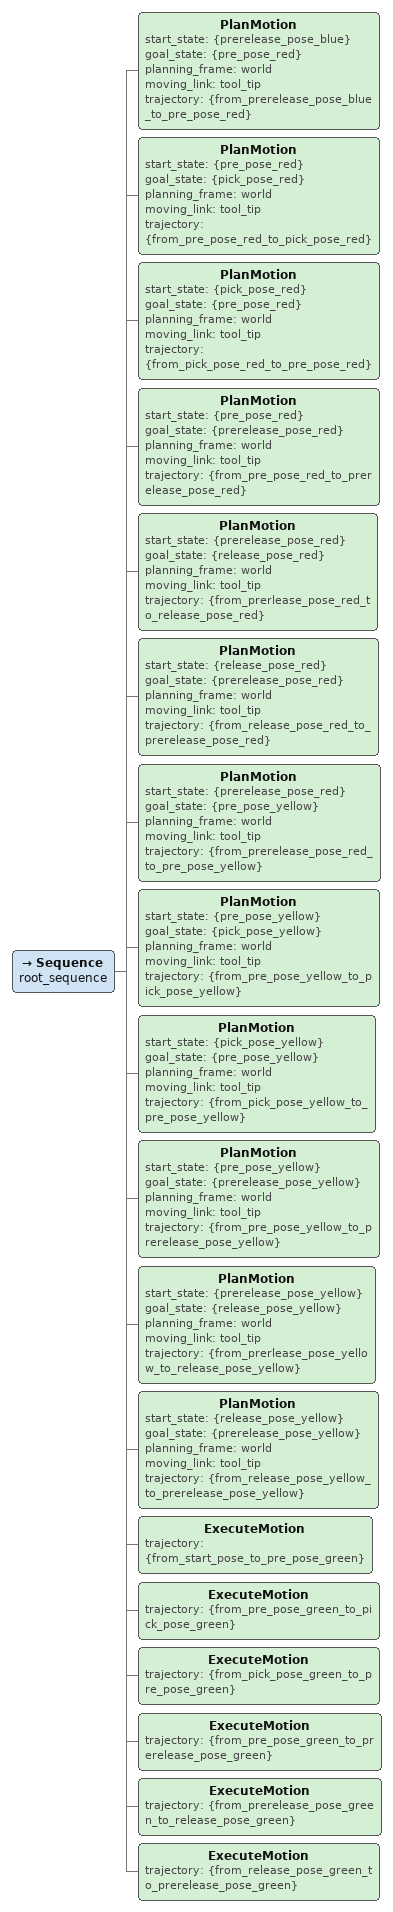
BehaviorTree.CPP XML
<Sequence name="root_sequence">
    <PlanMotion start_state="{prerelease_pose_blue}" goal_state="{pre_pose_red}" planning_frame="world" moving_link="tool_tip" trajectory="{from_prerelease_pose_blue_to_pre_pose_red}"/>
    <PlanMotion start_state="{pre_pose_red}" goal_state="{pick_pose_red}" planning_frame="world" moving_link="tool_tip" trajectory="{from_pre_pose_red_to_pick_pose_red}"/>
    <PlanMotion start_state="{pick_pose_red}" goal_state="{pre_pose_red}" planning_frame="world" moving_link="tool_tip" trajectory="{from_pick_pose_red_to_pre_pose_red}"/>
    <PlanMotion start_state="{pre_pose_red}" goal_state="{prerelease_pose_red}" planning_frame="world" moving_link="tool_tip" trajectory="{from_pre_pose_red_to_prerelease_pose_red}"/>
    <PlanMotion start_state="{prerelease_pose_red}" goal_state="{release_pose_red}" planning_frame="world" moving_link="tool_tip" trajectory="{from_prerlease_pose_red_to_release_pose_red}"/>
    <PlanMotion start_state="{release_pose_red}" goal_state="{prerelease_pose_red}" planning_frame="world" moving_link="tool_tip" trajectory="{from_release_pose_red_to_prerelease_pose_red}"/>

    <PlanMotion start_state="{prerelease_pose_red}" goal_state="{pre_pose_yellow}" planning_frame="world" moving_link="tool_tip" trajectory="{from_prerelease_pose_red_to_pre_pose_yellow}"/>
    <PlanMotion start_state="{pre_pose_yellow}" goal_state="{pick_pose_yellow}" planning_frame="world" moving_link="tool_tip" trajectory="{from_pre_pose_yellow_to_pick_pose_yellow}"/>
    <PlanMotion start_state="{pick_pose_yellow}" goal_state="{pre_pose_yellow}" planning_frame="world" moving_link="tool_tip" trajectory="{from_pick_pose_yellow_to_pre_pose_yellow}"/>
    <PlanMotion start_state="{pre_pose_yellow}" goal_state="{prerelease_pose_yellow}" planning_frame="world" moving_link="tool_tip" trajectory="{from_pre_pose_yellow_to_prerelease_pose_yellow}"/>
    <PlanMotion start_state="{prerelease_pose_yellow}" goal_state="{release_pose_yellow}" planning_frame="world" moving_link="tool_tip" trajectory="{from_prerlease_pose_yellow_to_release_pose_yellow}"/>
    <PlanMotion start_state="{release_pose_yellow}" goal_state="{prerelease_pose_yellow}" planning_frame="world" moving_link="tool_tip" trajectory="{from_release_pose_yellow_to_prerelease_pose_yellow}"/>

    <ExecuteMotion trajectory="{from_start_pose_to_pre_pose_green}"/>
    <ExecuteMotion trajectory="{from_pre_pose_green_to_pick_pose_green}"/>
    <ExecuteMotion trajectory="{from_pick_pose_green_to_pre_pose_green}"/>
    <ExecuteMotion trajectory="{from_pre_pose_green_to_prerelease_pose_green}"/>
    <ExecuteMotion trajectory="{from_prerelease_pose_green_to_release_pose_green}"/>
    <ExecuteMotion trajectory="{from_release_pose_green_to_prerelease_pose_green}"/>

</Sequence>
